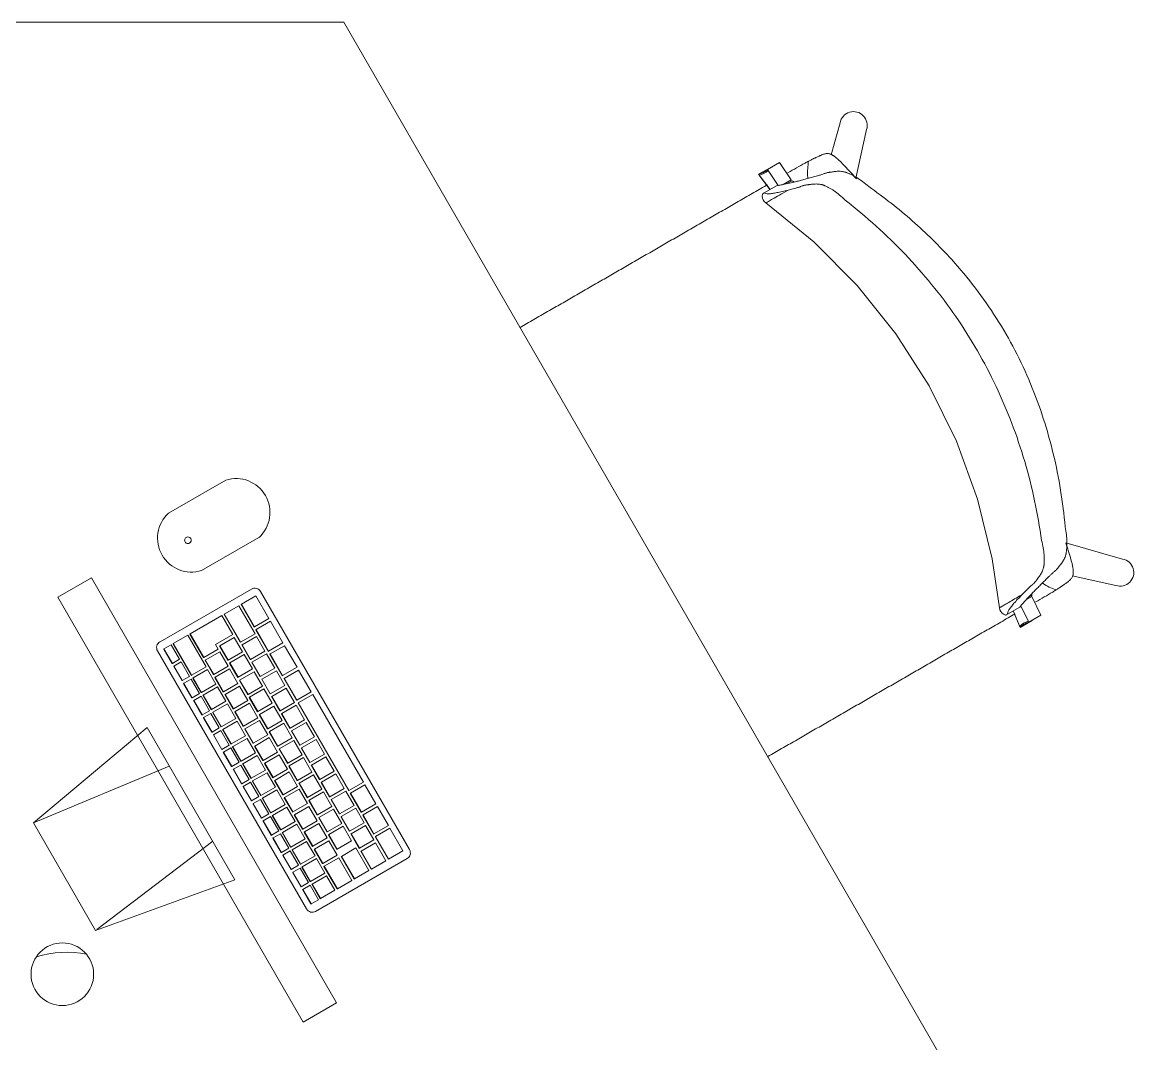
# Model space of a CAD drawing. Header units: millimetres. Extents: x 155927 to 295199, y -4084 to 97293.
# Drawn here: x 176494 to 177559, y 17883 to 18862 of the extents above; entities that cross this region are included whole.
import ezdxf

# ---------------------------------------------------------------- set-up
doc = ezdxf.new("R2010")
doc.units = ezdxf.units.MM
doc.header["$MEASUREMENT"] = 0
doc.layers.add('A-GENM', color=8, linetype='CONTINUOUS', lineweight=9)
doc.layers.add('I-FURN', color=8, linetype='CONTINUOUS', lineweight=9)

msp = doc.modelspace()

# ---------------------------------------------------------------- linework, layer by layer
at = {"layer": 'A-GENM'}
for p, q in [((176688.9, 18423.4), (176633.9, 18391.6)), ((176665.6, 18336.6), (176720.6, 18368.4)), ((176713.4, 18319), (176625.8, 18268.4)), ((176717.6, 18312.4), (176703.8, 18304.4)), ((176730.1, 18290.7), (176717.6, 18312.4)), ((176864.8, 18069.4), (176722.1, 18316.7)), ((176701.3, 18302.9), (176687.4, 18294.9)), ((176716.8, 18276.1), (176701.3, 18302.9)), ((176703.6, 18304.3), (176703.8, 18304.4)), ((176716.1, 18282.6), (176703.6, 18304.3)), ((176703.8, 18304.4), (176716.3, 18282.8)), ((176684.9, 18293.5), (176654.7, 18276)), ((176695.4, 18275.3), (176684.9, 18293.5)), ((176687.2, 18294.8), (176687.4, 18294.9)), ((176702.7, 18268), (176687.2, 18294.8)), ((176687.4, 18294.9), (176702.9, 18268.1)), ((176716.3, 18282.8), (176730.1, 18290.7)), ((176731.6, 18288.1), (176717.8, 18280.2)), ((176743.6, 18267.3), (176731.6, 18288.1)), ((176654.4, 18275.9), (176654.7, 18276)), ((176667.4, 18253.4), (176654.4, 18275.9)), ((176654.7, 18276), (176667.7, 18253.5)), ((176702.9, 18268.1), (176716.8, 18276.1)), ((176716.1, 18282.6), (176716.3, 18282.8)), ((176717.6, 18280), (176717.8, 18280.2)), ((176729.6, 18259.2), (176717.6, 18280)), ((176717.8, 18280.2), (176729.8, 18259.4)), ((176636.6, 18265.6), (176629.6, 18261.6)), ((176644.6, 18251.7), (176636.6, 18265.6)), ((176638.3, 18266.6), (176638.5, 18266.7)), ((176655.8, 18236.2), (176638.3, 18266.6)), ((176652.6, 18274.8), (176638.5, 18266.7)), ((176638.5, 18266.7), (176656, 18236.4)), ((176670.1, 18244.5), (176652.6, 18274.8)), ((176679, 18265.8), (176695.4, 18275.3)), ((176681.5, 18261.5), (176679, 18265.8)), ((176696.9, 18272.7), (176683.1, 18264.7)), ((176704.9, 18258.8), (176696.9, 18272.7)), ((176702.7, 18268), (176702.9, 18268.1)), ((176704.2, 18265.4), (176704.4, 18265.5)), ((176712.2, 18251.5), (176704.2, 18265.4)), ((176718.3, 18273.5), (176704.4, 18265.5)), ((176704.4, 18265.5), (176712.4, 18251.6)), ((176726.3, 18259.6), (176718.3, 18273.5)), ((176729.8, 18259.4), (176743.6, 18267.3)), ((176623.5, 18259.8), (176766.2, 18012.5)), ((176629.4, 18261.4), (176629.6, 18261.6)), ((176637.4, 18247.6), (176629.4, 18261.4)), ((176629.6, 18261.6), (176637.6, 18247.7)), ((176667.7, 18253.5), (176681.5, 18261.5)), ((176683, 18258.9), (176669.2, 18250.9)), ((176682.8, 18264.6), (176683.1, 18264.7)), ((176690.8, 18250.7), (176682.8, 18264.6)), ((176691, 18245), (176683, 18258.9)), ((176683.1, 18264.7), (176691.1, 18250.8)), ((176691.1, 18250.8), (176704.9, 18258.8)), ((176706.4, 18256.2), (176692.6, 18248.2)), ((176714.4, 18242.4), (176706.4, 18256.2)), ((176712.4, 18251.6), (176726.3, 18259.6)), ((176727.8, 18257), (176713.9, 18249)), ((176735.8, 18243.2), (176727.8, 18257)), ((176729.6, 18259.2), (176729.8, 18259.4)), ((176731.1, 18256.6), (176731.3, 18256.8)), ((176743.1, 18235.9), (176731.1, 18256.6)), ((176745.1, 18264.7), (176731.3, 18256.8)), ((176731.3, 18256.8), (176743.3, 18236)), ((176757.1, 18244), (176745.1, 18264.7)), ((176637.4, 18247.6), (176637.6, 18247.7)), ((176637.6, 18247.7), (176644.6, 18251.7)), ((176638.9, 18245), (176639.1, 18245.1)), ((176646.9, 18231.1), (176638.9, 18245)), ((176646.1, 18249.1), (176639.1, 18245.1)), ((176639.1, 18245.1), (176647.1, 18231.3)), ((176654.1, 18235.3), (176646.1, 18249.1)), ((176656, 18236.4), (176670.1, 18244.5)), ((176667.4, 18253.4), (176667.7, 18253.5)), ((176668.9, 18250.8), (176669.2, 18250.9)), ((176676.9, 18236.9), (176668.9, 18250.8)), ((176669.2, 18250.9), (176677.2, 18237)), ((176677.2, 18237), (176691, 18245)), ((176690.8, 18250.7), (176691.1, 18250.8)), ((176692.3, 18248.1), (176692.6, 18248.2)), ((176700.3, 18234.2), (176692.3, 18248.1)), ((176692.6, 18248.2), (176700.6, 18234.4)), ((176712.2, 18251.5), (176712.4, 18251.6)), ((176713.7, 18248.9), (176713.9, 18249)), ((176721.7, 18235.1), (176713.7, 18248.9)), ((176713.9, 18249), (176721.9, 18235.2)), ((176743.3, 18236), (176757.1, 18244)), ((176647.1, 18231.3), (176654.1, 18235.3)), ((176655.8, 18236.2), (176656, 18236.4)), ((176657.3, 18233.6), (176657.5, 18233.8)), ((176665.3, 18219.8), (176657.3, 18233.6)), ((176671.3, 18241.8), (176657.5, 18233.8)), ((176657.5, 18233.8), (176665.5, 18219.9)), ((176679.3, 18227.9), (176671.3, 18241.8)), ((176676.9, 18236.9), (176677.2, 18237)), ((176678.4, 18234.3), (176678.7, 18234.4)), ((176686.4, 18220.5), (176678.4, 18234.3)), ((176692.5, 18242.4), (176678.7, 18234.4)), ((176678.7, 18234.4), (176686.7, 18220.6)), ((176700.5, 18228.6), (176692.5, 18242.4)), ((176700.3, 18234.2), (176700.6, 18234.4)), ((176700.6, 18234.4), (176714.4, 18242.4)), ((176715.9, 18239.8), (176702.1, 18231.8)), ((176723.9, 18225.9), (176715.9, 18239.8)), ((176721.7, 18235.1), (176721.9, 18235.2)), ((176721.9, 18235.2), (176735.8, 18243.2)), ((176737.3, 18240.6), (176723.4, 18232.6)), ((176745.3, 18226.7), (176737.3, 18240.6)), ((176743.1, 18235.9), (176743.3, 18236)), ((176744.6, 18233.3), (176744.8, 18233.4)), ((176756.6, 18212.5), (176744.6, 18233.3)), ((176758.6, 18241.4), (176744.8, 18233.4)), ((176744.8, 18233.4), (176756.8, 18212.6)), ((176770.6, 18220.6), (176758.6, 18241.4)), ((176646.9, 18231.1), (176647.1, 18231.3)), ((176648.4, 18228.5), (176648.6, 18228.7)), ((176656.4, 18214.7), (176648.4, 18228.5)), ((176655.6, 18232.7), (176648.6, 18228.7)), ((176648.6, 18228.7), (176656.6, 18214.8)), ((176663.6, 18218.8), (176655.6, 18232.7)), ((176665.5, 18219.9), (176679.3, 18227.9)), ((176680.8, 18225.3), (176667, 18217.3)), ((176688.8, 18211.5), (176680.8, 18225.3)), ((176686.7, 18220.6), (176700.5, 18228.6)), ((176702, 18226), (176688.2, 18218)), ((176701.8, 18231.6), (176702.1, 18231.8)), ((176709.8, 18217.8), (176701.8, 18231.6)), ((176710, 18212.1), (176702, 18226)), ((176702.1, 18231.8), (176710.1, 18217.9)), ((176710.1, 18217.9), (176723.9, 18225.9)), ((176725.4, 18223.3), (176711.6, 18215.3)), ((176723.2, 18232.5), (176723.4, 18232.6)), ((176731.2, 18218.6), (176723.2, 18232.5)), ((176723.4, 18232.6), (176731.4, 18218.7)), ((176733.4, 18209.5), (176725.4, 18223.3)), ((176731.4, 18218.7), (176745.3, 18226.7)), ((176746.8, 18224.1), (176732.9, 18216.1)), ((176754.8, 18210.3), (176746.8, 18224.1)), ((176656.4, 18214.7), (176656.6, 18214.8)), ((176656.6, 18214.8), (176663.6, 18218.8)), ((176657.9, 18212.1), (176658.1, 18212.2)), ((176665.9, 18198.2), (176657.9, 18212.1)), ((176665.1, 18216.2), (176658.1, 18212.2)), ((176658.1, 18212.2), (176666.1, 18198.4)), ((176673.1, 18202.3), (176665.1, 18216.2)), ((176665.3, 18219.8), (176665.5, 18219.9)), ((176666.8, 18217.2), (176667, 18217.3)), ((176674.8, 18203.3), (176666.8, 18217.2)), ((176667, 18217.3), (176675, 18203.5)), ((176686.4, 18220.5), (176686.7, 18220.6)), ((176687.9, 18217.9), (176688.2, 18218)), ((176695.9, 18204), (176687.9, 18217.9)), ((176688.2, 18218), (176696.2, 18204.1)), ((176696.2, 18204.1), (176710, 18212.1)), ((176709.8, 18217.8), (176710.1, 18217.9)), ((176711.3, 18215.2), (176711.6, 18215.3)), ((176719.3, 18201.3), (176711.3, 18215.2)), ((176711.6, 18215.3), (176719.6, 18201.5)), ((176731.2, 18218.6), (176731.4, 18218.7)), ((176732.7, 18216), (176732.9, 18216.1)), ((176740.7, 18202.1), (176732.7, 18216)), ((176732.9, 18216.1), (176740.9, 18202.3)), ((176756.6, 18212.5), (176756.8, 18212.6)), ((176756.8, 18212.6), (176770.6, 18220.6)), ((176772.1, 18218), (176758.3, 18210)), ((176820.6, 18134), (176772.1, 18218)), ((176666.1, 18198.4), (176673.1, 18202.3)), ((176674.8, 18203.3), (176675, 18203.5)), ((176675, 18203.5), (176688.8, 18211.5)), ((176690.3, 18208.9), (176676.5, 18200.9)), ((176698.3, 18195), (176690.3, 18208.9)), ((176695.9, 18204), (176696.2, 18204.1)), ((176697.4, 18201.4), (176697.7, 18201.5)), ((176705.4, 18187.5), (176697.4, 18201.4)), ((176711.5, 18209.5), (176697.7, 18201.5)), ((176697.7, 18201.5), (176705.7, 18187.7)), ((176719.5, 18195.7), (176711.5, 18209.5)), ((176719.3, 18201.3), (176719.6, 18201.5)), ((176719.6, 18201.5), (176733.4, 18209.5)), ((176734.9, 18206.9), (176721.1, 18198.9)), ((176742.9, 18193), (176734.9, 18206.9)), ((176740.7, 18202.1), (176740.9, 18202.3)), ((176740.9, 18202.3), (176754.8, 18210.3)), ((176756.3, 18207.7), (176742.4, 18199.7)), ((176764.3, 18193.8), (176756.3, 18207.7)), ((176758.1, 18209.9), (176758.3, 18210)), ((176806.6, 18125.9), (176758.1, 18209.9)), ((176758.3, 18210), (176806.8, 18126)), ((176665.9, 18198.2), (176666.1, 18198.4)), ((176667.4, 18195.6), (176667.6, 18195.8)), ((176675.4, 18181.8), (176667.4, 18195.6)), ((176674.6, 18199.7), (176667.6, 18195.8)), ((176667.6, 18195.8), (176675.6, 18181.9)), ((176682.6, 18185.9), (176674.6, 18199.7)), ((176676.3, 18200.7), (176676.5, 18200.9)), ((176684.3, 18186.9), (176676.3, 18200.7)), ((176676.5, 18200.9), (176684.5, 18187)), ((176684.5, 18187), (176698.3, 18195)), ((176699.8, 18192.4), (176686, 18184.4)), ((176707.8, 18178.5), (176699.8, 18192.4)), ((176705.7, 18187.7), (176719.5, 18195.7)), ((176721, 18193.1), (176707.2, 18185.1)), ((176720.8, 18198.7), (176721.1, 18198.9)), ((176728.8, 18184.9), (176720.8, 18198.7)), ((176729, 18179.2), (176721, 18193.1)), ((176721.1, 18198.9), (176729.1, 18185)), ((176729.1, 18185), (176742.9, 18193)), ((176744.4, 18190.4), (176730.6, 18182.4)), ((176742.2, 18199.5), (176742.4, 18199.7)), ((176750.2, 18185.7), (176742.2, 18199.5)), ((176742.4, 18199.7), (176750.4, 18185.8)), ((176752.4, 18176.5), (176744.4, 18190.4)), ((176750.4, 18185.8), (176764.3, 18193.8)), ((176765.8, 18191.2), (176751.9, 18183.2)), ((176773.8, 18177.4), (176765.8, 18191.2)), ((176675.4, 18181.8), (176675.6, 18181.9)), ((176675.6, 18181.9), (176682.6, 18185.9)), ((176684.1, 18183.3), (176677.1, 18179.3)), ((176692.1, 18169.4), (176684.1, 18183.3)), ((176684.3, 18186.9), (176684.5, 18187)), ((176685.8, 18184.3), (176686, 18184.4)), ((176693.8, 18170.4), (176685.8, 18184.3)), ((176686, 18184.4), (176694, 18170.6)), ((176705.4, 18187.5), (176705.7, 18187.7)), ((176706.9, 18184.9), (176707.2, 18185.1)), ((176714.9, 18171.1), (176706.9, 18184.9)), ((176707.2, 18185.1), (176715.2, 18171.2)), ((176728.8, 18184.9), (176729.1, 18185)), ((176730.3, 18182.3), (176730.6, 18182.4)), ((176738.3, 18168.4), (176730.3, 18182.3)), ((176730.6, 18182.4), (176738.6, 18168.6)), ((176750.2, 18185.7), (176750.4, 18185.8)), ((176751.7, 18183.1), (176751.9, 18183.2)), ((176759.7, 18169.2), (176751.7, 18183.1)), ((176751.9, 18183.2), (176759.9, 18169.4)), ((176676.9, 18179.2), (176677.1, 18179.3)), ((176684.9, 18165.3), (176676.9, 18179.2)), ((176677.1, 18179.3), (176685.1, 18165.4)), ((176685.1, 18165.4), (176692.1, 18169.4)), ((176693.8, 18170.4), (176694, 18170.6)), ((176694, 18170.6), (176707.8, 18178.5)), ((176709.3, 18175.9), (176695.5, 18168)), ((176717.3, 18162.1), (176709.3, 18175.9)), ((176714.9, 18171.1), (176715.2, 18171.2)), ((176715.2, 18171.2), (176729, 18179.2)), ((176730.5, 18176.6), (176716.7, 18168.6)), ((176738.5, 18162.8), (176730.5, 18176.6)), ((176738.6, 18168.6), (176752.4, 18176.5)), ((176753.9, 18173.9), (176740.1, 18166)), ((176761.9, 18160.1), (176753.9, 18173.9)), ((176759.7, 18169.2), (176759.9, 18169.4)), ((176759.9, 18169.4), (176773.8, 18177.4)), ((176775.3, 18174.8), (176761.4, 18166.8)), ((176783.3, 18160.9), (176775.3, 18174.8)), ((176684.9, 18165.3), (176685.1, 18165.4)), ((176686.4, 18162.7), (176686.6, 18162.8)), ((176694.4, 18148.9), (176686.4, 18162.7)), ((176693.6, 18166.8), (176686.6, 18162.8)), ((176686.6, 18162.8), (176694.6, 18149)), ((176701.6, 18153), (176693.6, 18166.8)), ((176695.3, 18167.8), (176695.5, 18168)), ((176703.3, 18154), (176695.3, 18167.8)), ((176695.5, 18168), (176703.5, 18154.1)), ((176703.5, 18154.1), (176717.3, 18162.1)), ((176718.8, 18159.5), (176705, 18151.5)), ((176716.4, 18168.5), (176716.7, 18168.6)), ((176724.4, 18154.6), (176716.4, 18168.5)), ((176716.7, 18168.6), (176724.7, 18154.8)), ((176726.8, 18145.6), (176718.8, 18159.5)), ((176724.7, 18154.8), (176738.5, 18162.8)), ((176740, 18160.2), (176726.2, 18152.2)), ((176738.3, 18168.4), (176738.6, 18168.6)), ((176739.8, 18165.8), (176740.1, 18166)), ((176747.8, 18152), (176739.8, 18165.8)), ((176748, 18146.3), (176740, 18160.2)), ((176740.1, 18166), (176748.1, 18152.1)), ((176748.1, 18152.1), (176761.9, 18160.1)), ((176761.2, 18166.6), (176761.4, 18166.8)), ((176769.2, 18152.8), (176761.2, 18166.6)), ((176761.4, 18166.8), (176769.4, 18152.9)), ((176769.4, 18152.9), (176783.3, 18160.9)), ((176694.4, 18148.9), (176694.6, 18149)), ((176694.6, 18149), (176701.6, 18153)), ((176703.1, 18150.4), (176696.1, 18146.4)), ((176711.1, 18136.5), (176703.1, 18150.4)), ((176703.3, 18154), (176703.5, 18154.1)), ((176704.8, 18151.4), (176705, 18151.5)), ((176712.8, 18137.5), (176704.8, 18151.4)), ((176705, 18151.5), (176713, 18137.7)), ((176724.4, 18154.6), (176724.7, 18154.8)), ((176725.9, 18152), (176726.2, 18152.2)), ((176733.9, 18138.2), (176725.9, 18152)), ((176726.2, 18152.2), (176734.2, 18138.3)), ((176747.8, 18152), (176748.1, 18152.1)), ((176749.3, 18149.4), (176749.6, 18149.5)), ((176757.3, 18135.5), (176749.3, 18149.4)), ((176763.4, 18157.5), (176749.6, 18149.5)), ((176749.6, 18149.5), (176757.6, 18135.7)), ((176771.4, 18143.6), (176763.4, 18157.5)), ((176769.2, 18152.8), (176769.4, 18152.9)), ((176770.7, 18150.2), (176770.9, 18150.3)), ((176778.7, 18136.3), (176770.7, 18150.2)), ((176784.8, 18158.3), (176770.9, 18150.3)), ((176770.9, 18150.3), (176778.9, 18136.5)), ((176792.8, 18144.4), (176784.8, 18158.3)), ((176695.9, 18146.3), (176696.1, 18146.4)), ((176703.9, 18132.4), (176695.9, 18146.3)), ((176696.1, 18146.4), (176704.1, 18132.5)), ((176712.8, 18137.5), (176713, 18137.7)), ((176713, 18137.7), (176726.8, 18145.6)), ((176728.3, 18143), (176714.5, 18135.1)), ((176736.3, 18129.2), (176728.3, 18143)), ((176733.9, 18138.2), (176734.2, 18138.3)), ((176734.2, 18138.3), (176748, 18146.3)), ((176749.5, 18143.7), (176735.7, 18135.7)), ((176757.5, 18129.8), (176749.5, 18143.7)), ((176757.6, 18135.7), (176771.4, 18143.6)), ((176772.9, 18141), (176759.1, 18133.1)), ((176780.9, 18127.2), (176772.9, 18141)), ((176778.9, 18136.5), (176792.8, 18144.4)), ((176794.3, 18141.8), (176780.4, 18133.9)), ((176802.3, 18128), (176794.3, 18141.8)), ((176703.9, 18132.4), (176704.1, 18132.5)), ((176704.1, 18132.5), (176711.1, 18136.5)), ((176705.4, 18129.8), (176705.6, 18129.9)), ((176713.4, 18115.9), (176705.4, 18129.8)), ((176712.6, 18133.9), (176705.6, 18129.9)), ((176705.6, 18129.9), (176713.6, 18116.1)), ((176720.6, 18120.1), (176712.6, 18133.9)), ((176714.3, 18134.9), (176714.5, 18135.1)), ((176722.3, 18121.1), (176714.3, 18134.9)), ((176714.5, 18135.1), (176722.5, 18121.2)), ((176722.5, 18121.2), (176736.3, 18129.2)), ((176737.8, 18126.6), (176724, 18118.6)), ((176735.4, 18135.6), (176735.7, 18135.7)), ((176743.4, 18121.7), (176735.4, 18135.6)), ((176735.7, 18135.7), (176743.7, 18121.9)), ((176745.8, 18112.7), (176737.8, 18126.6)), ((176743.7, 18121.9), (176757.5, 18129.8)), ((176759, 18127.2), (176745.2, 18119.3)), ((176757.3, 18135.5), (176757.6, 18135.7)), ((176758.8, 18132.9), (176759.1, 18133.1)), ((176766.8, 18119.1), (176758.8, 18132.9)), ((176767, 18113.4), (176759, 18127.2)), ((176759.1, 18133.1), (176767.1, 18119.2)), ((176767.1, 18119.2), (176780.9, 18127.2)), ((176778.7, 18136.3), (176778.9, 18136.5)), ((176780.2, 18133.7), (176780.4, 18133.9)), ((176788.2, 18119.9), (176780.2, 18133.7)), ((176780.4, 18133.9), (176788.4, 18120)), ((176788.4, 18120), (176802.3, 18128)), ((176806.8, 18126), (176820.6, 18134)), ((176822.1, 18131.4), (176808.3, 18123.4)), ((176832.6, 18113.2), (176822.1, 18131.4)), ((176713.4, 18115.9), (176713.6, 18116.1)), ((176713.6, 18116.1), (176720.6, 18120.1)), ((176722.1, 18117.5), (176715.1, 18113.5)), ((176730.1, 18103.6), (176722.1, 18117.5)), ((176722.3, 18121.1), (176722.5, 18121.2)), ((176723.8, 18118.5), (176724, 18118.6)), ((176731.8, 18104.6), (176723.8, 18118.5)), ((176724, 18118.6), (176732, 18104.7)), ((176743.4, 18121.7), (176743.7, 18121.9)), ((176744.9, 18119.1), (176745.2, 18119.3)), ((176752.9, 18105.3), (176744.9, 18119.1)), ((176745.2, 18119.3), (176753.2, 18105.4)), ((176766.8, 18119.1), (176767.1, 18119.2)), ((176768.3, 18116.5), (176768.6, 18116.6)), ((176776.3, 18102.6), (176768.3, 18116.5)), ((176782.4, 18124.6), (176768.6, 18116.6)), ((176768.6, 18116.6), (176776.6, 18102.7)), ((176790.4, 18110.7), (176782.4, 18124.6)), ((176788.2, 18119.9), (176788.4, 18120)), ((176789.7, 18117.3), (176789.9, 18117.4)), ((176797.7, 18103.4), (176789.7, 18117.3)), ((176803.8, 18125.4), (176789.9, 18117.4)), ((176789.9, 18117.4), (176797.9, 18103.6)), ((176811.8, 18111.5), (176803.8, 18125.4)), ((176806.6, 18125.9), (176806.8, 18126)), ((176808.1, 18123.3), (176808.3, 18123.4)), ((176818.6, 18105.1), (176808.1, 18123.3)), ((176808.3, 18123.4), (176818.8, 18105.2)), ((176714.9, 18113.3), (176715.1, 18113.5)), ((176722.9, 18099.5), (176714.9, 18113.3)), ((176715.1, 18113.5), (176723.1, 18099.6)), ((176732, 18104.7), (176745.8, 18112.7)), ((176747.3, 18110.1), (176733.5, 18102.1)), ((176755.3, 18096.3), (176747.3, 18110.1)), ((176752.9, 18105.3), (176753.2, 18105.4)), ((176753.2, 18105.4), (176767, 18113.4)), ((176768.5, 18110.8), (176754.7, 18102.8)), ((176776.5, 18096.9), (176768.5, 18110.8)), ((176776.6, 18102.7), (176790.4, 18110.7)), ((176791.9, 18108.1), (176778.1, 18100.2)), ((176799.9, 18094.3), (176791.9, 18108.1)), ((176797.9, 18103.6), (176811.8, 18111.5)), ((176813.3, 18108.9), (176799.4, 18101)), ((176821.3, 18095.1), (176813.3, 18108.9)), ((176818.6, 18105.1), (176818.8, 18105.2)), ((176818.8, 18105.2), (176832.6, 18113.2)), ((176834.1, 18110.6), (176820.3, 18102.6)), ((176844.6, 18092.4), (176834.1, 18110.6)), ((176722.9, 18099.5), (176723.1, 18099.6)), ((176723.1, 18099.6), (176730.1, 18103.6)), ((176724.4, 18096.9), (176724.6, 18097)), ((176732.4, 18083), (176724.4, 18096.9)), ((176731.6, 18101), (176724.6, 18097)), ((176724.6, 18097), (176732.6, 18083.2)), ((176739.6, 18087.2), (176731.6, 18101)), ((176731.8, 18104.6), (176732, 18104.7)), ((176733.3, 18102), (176733.5, 18102.1)), ((176741.3, 18088.2), (176733.3, 18102)), ((176733.5, 18102.1), (176741.5, 18088.3)), ((176741.5, 18088.3), (176755.3, 18096.3)), ((176754.4, 18102.7), (176754.7, 18102.8)), ((176762.4, 18088.8), (176754.4, 18102.7)), ((176754.7, 18102.8), (176762.7, 18089)), ((176762.7, 18089), (176776.5, 18096.9)), ((176776.3, 18102.6), (176776.6, 18102.7)), ((176777.8, 18100), (176778.1, 18100.2)), ((176785.8, 18086.2), (176777.8, 18100)), ((176778.1, 18100.2), (176786.1, 18086.3)), ((176797.7, 18103.4), (176797.9, 18103.6)), ((176799.2, 18100.8), (176799.4, 18101)), ((176807.2, 18087), (176799.2, 18100.8)), ((176799.4, 18101), (176807.4, 18087.1)), ((176807.4, 18087.1), (176821.3, 18095.1)), ((176820.1, 18102.5), (176820.3, 18102.6)), ((176830.6, 18084.3), (176820.1, 18102.5)), ((176820.3, 18102.6), (176830.8, 18084.4)), ((176732.6, 18083.2), (176739.6, 18087.2)), ((176741.1, 18084.6), (176734.1, 18080.6)), ((176749.1, 18070.7), (176741.1, 18084.6)), ((176741.3, 18088.2), (176741.5, 18088.3)), ((176742.8, 18085.6), (176743, 18085.7)), ((176750.8, 18071.7), (176742.8, 18085.6)), ((176756.8, 18093.7), (176743, 18085.7)), ((176743, 18085.7), (176751, 18071.8)), ((176764.8, 18079.8), (176756.8, 18093.7)), ((176762.4, 18088.8), (176762.7, 18089)), ((176763.9, 18086.2), (176764.2, 18086.4)), ((176771.9, 18072.4), (176763.9, 18086.2)), ((176778, 18094.3), (176764.2, 18086.4)), ((176764.2, 18086.4), (176772.2, 18072.5)), ((176786, 18080.5), (176778, 18094.3)), ((176785.8, 18086.2), (176786.1, 18086.3)), ((176786.1, 18086.3), (176799.9, 18094.3)), ((176801.4, 18091.7), (176787.6, 18083.7)), ((176809.4, 18077.8), (176801.4, 18091.7)), ((176807.2, 18087), (176807.4, 18087.1)), ((176808.7, 18084.4), (176808.9, 18084.5)), ((176816.7, 18070.5), (176808.7, 18084.4)), ((176822.8, 18092.5), (176808.9, 18084.5)), ((176808.9, 18084.5), (176816.9, 18070.6)), ((176830.8, 18078.6), (176822.8, 18092.5)), ((176830.6, 18084.3), (176830.8, 18084.4)), ((176830.8, 18084.4), (176844.6, 18092.4)), ((176846.1, 18089.8), (176832.3, 18081.8)), ((176858.6, 18068.2), (176846.1, 18089.8)), ((176732.4, 18083), (176732.6, 18083.2)), ((176733.9, 18080.4), (176734.1, 18080.6)), ((176741.9, 18066.6), (176733.9, 18080.4)), ((176734.1, 18080.6), (176742.1, 18066.7)), ((176751, 18071.8), (176764.8, 18079.8)), ((176766.3, 18077.2), (176752.5, 18069.2)), ((176774.3, 18063.4), (176766.3, 18077.2)), ((176772.2, 18072.5), (176786, 18080.5)), ((176787.5, 18077.9), (176773.7, 18069.9)), ((176787.3, 18083.6), (176787.6, 18083.7)), ((176795.3, 18069.7), (176787.3, 18083.6)), ((176795.5, 18064), (176787.5, 18077.9)), ((176787.6, 18083.7), (176795.6, 18069.8)), ((176795.6, 18069.8), (176809.4, 18077.8)), ((176816.9, 18070.6), (176830.8, 18078.6)), ((176832.2, 18076), (176818.4, 18068)), ((176832.1, 18081.7), (176832.3, 18081.8)), ((176844.6, 18060.1), (176832.1, 18081.7)), ((176842.2, 18058.7), (176832.2, 18076)), ((176832.3, 18081.8), (176844.8, 18060.2)), ((176741.9, 18066.6), (176742.1, 18066.7)), ((176742.1, 18066.7), (176749.1, 18070.7)), ((176743.4, 18064), (176743.6, 18064.1)), ((176751.4, 18050.1), (176743.4, 18064)), ((176750.6, 18068.1), (176743.6, 18064.1)), ((176743.6, 18064.1), (176751.6, 18050.3)), ((176758.6, 18054.3), (176750.6, 18068.1)), ((176750.8, 18071.7), (176751, 18071.8)), ((176752.3, 18069.1), (176752.5, 18069.2)), ((176760.3, 18055.2), (176752.3, 18069.1)), ((176752.5, 18069.2), (176760.5, 18055.4)), ((176760.5, 18055.4), (176774.3, 18063.4)), ((176771.9, 18072.4), (176772.2, 18072.5)), ((176773.4, 18069.8), (176773.7, 18069.9)), ((176781.4, 18055.9), (176773.4, 18069.8)), ((176773.7, 18069.9), (176781.7, 18056)), ((176781.7, 18056), (176795.5, 18064)), ((176795.3, 18069.7), (176795.6, 18069.8)), ((176799.3, 18062.8), (176799.6, 18062.9)), ((176811.8, 18041.1), (176799.3, 18062.8)), ((176813.4, 18070.9), (176799.6, 18062.9)), ((176799.6, 18062.9), (176812.1, 18041.3)), ((176825.9, 18049.2), (176813.4, 18070.9)), ((176816.7, 18070.5), (176816.9, 18070.6)), ((176818.2, 18067.9), (176818.4, 18068)), ((176828.2, 18050.6), (176818.2, 18067.9)), ((176818.4, 18068), (176828.4, 18050.7)), ((176844.8, 18060.2), (176858.6, 18068.2)), ((176751.6, 18050.3), (176758.6, 18054.3)), ((176760.3, 18055.2), (176760.5, 18055.4)), ((176761.8, 18052.6), (176762, 18052.8)), ((176769.8, 18038.8), (176761.8, 18052.6)), ((176775.8, 18060.8), (176762, 18052.8)), ((176762, 18052.8), (176770, 18038.9)), ((176774.9, 18010.2), (176862.5, 18060.7)), ((176783.8, 18046.9), (176775.8, 18060.8)), ((176781.4, 18055.9), (176781.7, 18056)), ((176782.9, 18053.3), (176783.2, 18053.4)), ((176795.4, 18031.7), (176782.9, 18053.3)), ((176797, 18061.4), (176783.2, 18053.4)), ((176783.2, 18053.4), (176795.7, 18031.8)), ((176809.5, 18039.8), (176797, 18061.4)), ((176828.4, 18050.7), (176842.2, 18058.7)), ((176844.6, 18060.1), (176844.8, 18060.2)), ((176751.4, 18050.1), (176751.6, 18050.3)), ((176752.9, 18047.5), (176753.1, 18047.7)), ((176760.9, 18033.7), (176752.9, 18047.5)), ((176760.1, 18051.7), (176753.1, 18047.7)), ((176753.1, 18047.7), (176761.1, 18033.8)), ((176768.1, 18037.8), (176760.1, 18051.7)), ((176770, 18038.9), (176783.8, 18046.9)), ((176785.3, 18044.3), (176771.5, 18036.3)), ((176793.3, 18030.5), (176785.3, 18044.3)), ((176811.8, 18041.1), (176812.1, 18041.3)), ((176812.1, 18041.3), (176825.9, 18049.2)), ((176828.2, 18050.6), (176828.4, 18050.7)), ((176760.9, 18033.7), (176761.1, 18033.8)), ((176761.1, 18033.8), (176768.1, 18037.8)), ((176762.4, 18031.1), (176762.6, 18031.2)), ((176770.4, 18017.2), (176762.4, 18031.1)), ((176769.6, 18035.2), (176762.6, 18031.2)), ((176762.6, 18031.2), (176770.6, 18017.4)), ((176777.6, 18021.3), (176769.6, 18035.2)), ((176769.8, 18038.8), (176770, 18038.9)), ((176771.3, 18036.2), (176771.5, 18036.3)), ((176779.3, 18022.3), (176771.3, 18036.2)), ((176771.5, 18036.3), (176779.5, 18022.5)), ((176795.4, 18031.7), (176795.7, 18031.8)), ((176795.7, 18031.8), (176809.5, 18039.8)), ((176770.6, 18017.4), (176777.6, 18021.3)), ((176779.3, 18022.3), (176779.5, 18022.5)), ((176779.5, 18022.5), (176793.3, 18030.5)), ((176770.4, 18017.2), (176770.6, 18017.4))]:
    msp.add_line(p, q, dxfattribs=at)
for centre, radius, start, end in [((176698.6, 18392.3), 32.5, 312.6804, 107.3196), ((176655.9, 18367.7), 32.5, 132.6804, 287.3196), ((176652.5, 18365.7), 3.16, 120, 300), ((176652.5, 18365.7), 3.16, 300, 120), ((176716.6, 18313.5), 6.35, 30, 120), ((176628.9, 18262.9), 6.35, 120, 210), ((176859.3, 18066.2), 6.35, 300, 30), ((176771.7, 18015.7), 6.35, 210, 300)]:
    msp.add_arc(centre, radius, start, end, dxfattribs=at)
at = {"layer": 'I-FURN'}
for p, q in [((176801.8, 18862), (175651.8, 18861.9)), ((177376.8, 17866), (176801.8, 18862)), ((177277.5, 18765.6), (177268.8, 18735)), ((177292.4, 18712.6), (177302.8, 18759.2)), ((177210.9, 18722.9), (177199.3, 18716.3)), ((177207.9, 18720.8), (177219.5, 18727.5)), ((177219.5, 18727.5), (177230.6, 18711)), ((177199.3, 18716.3), (177210.3, 18701.7)), ((177199.8, 18715.4), (177210.1, 18701.6)), ((177218.2, 18705.6), (177207.9, 18720.8)), ((177218.1, 18705.6), (177208.4, 18720)), ((177216.6, 18705.3), (177204.8, 18698.5)), ((177230.6, 18711), (177222.9, 18706.5)), ((177231, 18710.1), (177225.9, 18707.2)), ((177202.8, 18695.3), (177203, 18697.4)), ((177203.2, 18693.1), (177202.8, 18695.3)), ((177203.8, 18691.7), (177203.2, 18693.1)), ((177204.8, 18690.1), (177203.8, 18691.7)), ((177206.2, 18688.8), (177204.8, 18690.1)), ((177206.2, 18688.8), (177252.1, 18651.6)), ((177252.1, 18651.6), (177293.9, 18609.8)), ((177293.9, 18609.8), (177330.8, 18563.6)), ((177330.8, 18563.6), (177362.6, 18513.7)), ((177362.6, 18513.7), (177388.8, 18460.7)), ((177388.8, 18460.7), (177409.1, 18405.2)), ((177409.1, 18405.2), (177423.2, 18347.8)), ((177548.1, 18347.7), (177493.6, 18363.2)), ((177423.2, 18347.8), (177430, 18301)), ((176527.9, 18311.1), (176560, 18329.6)), ((176795, 17922.7), (176560, 18329.6)), ((177499.8, 18331.7), (177541.6, 18322.4)), ((176527.9, 18311.1), (176762.9, 17904.1)), ((177455.9, 18308.9), (177461, 18311.9)), ((177457.9, 18311.2), (177460.5, 18312.7)), ((177461, 18311.9), (177469.7, 18293.9)), ((177430, 18301), (177430.5, 18299.2)), ((177430.5, 18299.2), (177431.4, 18297.5)), ((177431.4, 18297.5), (177432.3, 18296.3)), ((177449.6, 18301.7), (177437.7, 18294.9)), ((177443.1, 18298), (177449.9, 18282.1)), ((177443.1, 18298), (177449.5, 18283)), ((177458.2, 18287.3), (177450.6, 18302.9)), ((177432.3, 18296.3), (177434, 18294.8)), ((177434, 18294.8), (177436, 18293.9)), ((177449.9, 18282.1), (177461.5, 18288.8)), ((177469.7, 18293.9), (177458.2, 18287.3)), ((176504.7, 18095), (176613.4, 18186.3)), ((176613.4, 18186.3), (176697.6, 18040.5)), ((176634.7, 18149.4), (176504.7, 18095)), ((176564.1, 17992), (176504.7, 18095)), ((176676.3, 18077.4), (176565.2, 17992.8)), ((176697.6, 18040.5), (176564.1, 17992)), ((176762.9, 17904.1), (176795, 17922.7))]:
    msp.add_line(p, q, dxfattribs=at)
for centre, radius, start, end in [((177290.3, 18763.2), 13.1, 341.9896, 169.6059), ((177545.7, 18334.8), 13.1, 251.9662, 79.5824), ((176532.2, 17950), 30, 0, 180), ((176536.8, 17866), 105, 79.7385, 106.336), ((176532.2, 17950), 30, 180, 0)]:
    msp.add_arc(centre, radius, start, end, dxfattribs=at)
for centre, start_param, end_param in [((177207.3, 18739.9), 2.819103, 2.902745), ((177195.7, 18733.3), 2.819103, 3.398599), ((177196.2, 18732.4), 2.819103, 3.398599), ((177462.4, 18271.4), 6.026179, 6.605675), ((177462.9, 18270.5), 6.026179, 6.605675)]:
    msp.add_ellipse(centre, major_axis=(-8.7, 15.1), ratio=0.978487, start_param=start_param, end_param=end_param, dxfattribs=at)
for points, knots in [([(177247.2, 18728.9), (177248.2, 18729.3), (177249.7, 18730.1), (177251.4, 18731), (177252.4, 18731.5), (177253.1, 18731.8), (177253.9, 18732.2), (177254.8, 18732.6), (177255.9, 18733.1), (177257, 18733.7), (177257.8, 18734), (177258.3, 18734.2), (177258.6, 18734.4), (177259, 18734.5), (177259.5, 18734.7), (177260.3, 18735.1), (177261.5, 18735.5), (177262.8, 18735.9), (177264.1, 18736.1), (177265.4, 18736.2), (177266.9, 18736), (177268.2, 18735.6), (177269.2, 18735.2), (177269.9, 18734.8), (177270.6, 18734.4), (177271.5, 18733.8), (177272.7, 18732.9), (177274.1, 18731.8), (177275.5, 18730.6), (177276.8, 18729.3), (177278, 18728.2), (177279.2, 18727), (177280.4, 18725.8), (177281.7, 18724.5), (177283.4, 18722.6), (177286.5, 18719.3), (177289.1, 18716.4), (177290.7, 18714.7)], [0, 0, 0, 0, 0.0625, 0.09375, 0.109375, 0.125, 0.140625, 0.15625, 0.1875, 0.21875, 0.234375, 0.242188, 0.25, 0.257812, 0.265625, 0.28125, 0.3125, 0.34375, 0.375, 0.40625, 0.4375, 0.46875, 0.484375, 0.5, 0.515625, 0.53125, 0.5625, 0.59375, 0.625, 0.65625, 0.6875, 0.71875, 0.75, 0.78125, 0.8125, 0.875, 1, 1, 1, 1]), ([(177247.2, 18728.9), (177246.8, 18726.4), (177246.2, 18721.7), (177246.1, 18716.2), (177246.4, 18713.1), (177246.4, 18712.2)], [0, 0, 0, 0, 0.02777778, 0.05555556, 0.06696683, 0.06696683, 0.06696683, 0.06696683]), ([(177224, 18706.8), (177225.9, 18707.1), (177229.3, 18707.8), (177234.3, 18709.1), (177238.4, 18710.1), (177242.7, 18711.3), (177247.2, 18712.5), (177251.2, 18713.6), (177254.5, 18714.5), (177256.7, 18715.1), (177258.4, 18715.6), (177260, 18716.2), (177261.6, 18716.8), (177263.3, 18717.3), (177264.6, 18717.7), (177265.8, 18718), (177266.7, 18718.1), (177267.2, 18718.2), (177267.6, 18718.3), (177268, 18718.3), (177268.6, 18718.4), (177269.6, 18718.5), (177271, 18718.7), (177272.7, 18719), (177274.6, 18719.2), (177276.5, 18719.2), (177278.6, 18719.1), (177280.4, 18718.8), (177281.7, 18718.5), (177282.5, 18718.3), (177283.1, 18718.1), (177283.7, 18717.9), (177284.5, 18717.6), (177285.9, 18717), (177288, 18716), (177290.6, 18714.7), (177294.2, 18712.6), (177298.9, 18709.4), (177302.9, 18706.2), (177304.9, 18704.5)], [0, 0, 0, 0, 0.142857, 0.214286, 0.285714, 0.357143, 0.428571, 0.5, 0.535714, 0.571429, 0.589286, 0.607143, 0.642857, 0.660714, 0.678571, 0.696429, 0.705357, 0.709821, 0.714286, 0.71875, 0.723214, 0.732143, 0.75, 0.767857, 0.785714, 0.803571, 0.821429, 0.839286, 0.848214, 0.852679, 0.857143, 0.861607, 0.866071, 0.875, 0.892857, 0.910714, 0.928571, 0.964286, 1, 1, 1, 1]), ([(176970.4, 18569.3), (176970.5, 18569.3), (176975, 18571.9), (176983.9, 18577.1), (176997.2, 18584.8), (177010.3, 18592.3), (177021.2, 18598.6), (177029.9, 18603.6), (177036.6, 18607.5), (177043.2, 18611.3), (177051.8, 18616.3), (177062.6, 18622.5), (177073.2, 18628.6), (177081.9, 18633.6), (177088.4, 18637.4), (177095, 18641.2), (177103.6, 18646.2), (177114.4, 18652.4), (177125.2, 18658.7), (177133.9, 18663.7), (177140.6, 18667.5), (177147.2, 18671.4), (177156, 18676.4), (177166.8, 18682.7), (177179.8, 18690.2), (177193.2, 18697.9), (177202.5, 18703.3), (177207.3, 18706.1), (177207.7, 18706.3)], [-0.751114, -0.751114, -0.751114, -0.751114, -0.75, -0.7142857, -0.6785714, -0.6428571, -0.6071429, -0.5892857, -0.5714286, -0.5535714, -0.5357143, -0.5, -0.4642857, -0.4464286, -0.4285714, -0.4107143, -0.3928571, -0.3571429, -0.3214286, -0.3035714, -0.2857143, -0.2678571, -0.25, -0.2142857, -0.1785714, -0.1428571, -0.1071429, -0.103964, -0.103964, -0.103964, -0.103964]), ([(177282.3, 18691.5), (177280.5, 18693.3), (177276.8, 18696.5), (177272.5, 18699.9), (177269.1, 18702.1), (177266.7, 18703.5), (177264.7, 18704.5), (177263.3, 18705.1), (177262.5, 18705.4), (177262, 18705.7), (177261.4, 18705.9), (177260.7, 18706.1), (177259.4, 18706.5), (177257.6, 18706.8), (177255.5, 18707), (177253.5, 18707), (177251.6, 18706.9), (177249.9, 18706.7), (177248.5, 18706.5), (177247.5, 18706.4), (177247, 18706.3), (177246.6, 18706.3), (177246.2, 18706.3), (177245.7, 18706.2), (177244.9, 18706.1), (177243.9, 18705.9), (177242.7, 18705.6), (177241.2, 18705.1), (177239.9, 18704.6), (177238.5, 18704.1), (177237.3, 18703.7), (177236.1, 18703.4), (177234.5, 18703), (177231.7, 18702.2), (177229.3, 18701.6), (177227.8, 18701.2)], [0, 0, 0, 0, 0.0625, 0.125, 0.15625, 0.1875, 0.21875, 0.234375, 0.242188, 0.25, 0.257812, 0.265625, 0.28125, 0.3125, 0.34375, 0.375, 0.40625, 0.4375, 0.46875, 0.484375, 0.492188, 0.5, 0.507812, 0.515625, 0.53125, 0.5625, 0.59375, 0.625, 0.6875, 0.71875, 0.75, 0.78125, 0.8125, 0.875, 1, 1, 1, 1]), ([(177233.6, 18708.9), (177233.1, 18709.2), (177232.2, 18709.6), (177231.4, 18709.9), (177231, 18710.1)], [-0.5281276, -0.5281276, -0.5281276, -0.5281276, -0.3333333, -0.1189454, -0.1189454, -0.1189454, -0.1189454]), ([(177304.9, 18704.5), (177319.4, 18694.3), (177347.2, 18672.5), (177389.4, 18631.1), (177429, 18579.4), (177461.7, 18516.4), (177479.8, 18460.1), (177489.1, 18413.8), (177492, 18390.4), (177493, 18378.6)], [-1, -1, -1, -1, -0.863636, -0.727273, -0.545455, -0.363636, -0.181818, -0.090909, 0, 0, 0, 0]), ([(177206.2, 18688.8), (177206.2, 18688.8), (177206.3, 18688.8), (177206.7, 18689.1), (177207.5, 18689.5), (177209.2, 18690.5), (177212.6, 18692.5), (177218.9, 18696.1), (177224.5, 18699.4), (177227.8, 18701.2)], [0.3374293, 0.3374293, 0.3374293, 0.3374293, 0.3888889, 0.4444444, 0.5138889, 0.5833333, 0.7222222, 0.8611111, 1, 1, 1, 1]), ([(177470.5, 18365.6), (177468.7, 18378.4), (177464.2, 18403.7), (177451.6, 18453.7), (177428.7, 18514), (177390, 18581.1), (177349.2, 18631.1), (177312.2, 18667), (177292.5, 18683.5), (177282.3, 18691.5)], [-1, -1, -1, -1, -0.9, -0.8, -0.6, -0.4, -0.2, -0.1, 0, 0, 0, 0]), ([(177493, 18378.6), (177493.5, 18376), (177494.3, 18371), (177494.7, 18365.3), (177494.7, 18361.2), (177494.6, 18358.2), (177494.4, 18355.9), (177494.1, 18354.4), (177494, 18353.6), (177493.9, 18353), (177493.8, 18352.3), (177493.6, 18351.6), (177493.2, 18350.2), (177492.5, 18348.5), (177491.6, 18346.7), (177490.6, 18345), (177489.5, 18343.5), (177488.4, 18342.1), (177487.5, 18341), (177486.9, 18340.2), (177486.6, 18339.8), (177486.3, 18339.5), (177486.1, 18339.1), (177485.7, 18338.7), (177485.2, 18338), (177484.3, 18337.1), (177483.3, 18336.2), (177482, 18335), (177480.7, 18333.9), (177479.4, 18332.8), (177478.4, 18331.9), (177477.5, 18331), (177476.2, 18329.7), (177474, 18327.6), (177471.1, 18324.6), (177467.8, 18321.4), (177464.7, 18318.2), (177461.7, 18315.2), (177459, 18312.4), (177456.6, 18309.8), (177455.2, 18308.2), (177454.5, 18307.4)], [0, 0, 0, 0, 0.035714, 0.071429, 0.089286, 0.107143, 0.125, 0.133929, 0.138393, 0.142857, 0.147321, 0.151786, 0.160714, 0.178571, 0.196429, 0.214286, 0.232143, 0.25, 0.267857, 0.276786, 0.28125, 0.285714, 0.290179, 0.294643, 0.303571, 0.321429, 0.339286, 0.357143, 0.392857, 0.410714, 0.428571, 0.446429, 0.464286, 0.5, 0.571429, 0.642857, 0.714286, 0.785714, 0.857143, 0.928571, 1, 1, 1, 1]), ([(177451.6, 18313.5), (177452.8, 18314.6), (177454.5, 18316.4), (177456.5, 18318.4), (177457.7, 18319.6), (177458.6, 18320.5), (177459.4, 18321.3), (177460.6, 18322.3), (177461.7, 18323.2), (177462.9, 18324.2), (177463.7, 18325.1), (177464.4, 18325.9), (177464.9, 18326.5), (177465.2, 18326.9), (177465.5, 18327.3), (177465.7, 18327.6), (177466, 18328), (177466.5, 18328.8), (177467.4, 18329.9), (177468.5, 18331.3), (177469.5, 18332.9), (177470.5, 18334.6), (177471.4, 18336.5), (177472, 18338.2), (177472.3, 18339.5), (177472.5, 18340.3), (177472.6, 18340.9), (177472.7, 18341.5), (177472.8, 18342.3), (177472.9, 18343.8), (177473, 18346), (177473, 18348.9), (177472.8, 18352.9), (177472.1, 18358.3), (177471.1, 18363.1), (177470.5, 18365.6)], [0, 0, 0, 0, 0.125, 0.1875, 0.21875, 0.25, 0.28125, 0.3125, 0.375, 0.40625, 0.4375, 0.46875, 0.484375, 0.492188, 0.5, 0.507812, 0.515625, 0.53125, 0.5625, 0.59375, 0.625, 0.65625, 0.6875, 0.71875, 0.734375, 0.742188, 0.75, 0.757812, 0.765625, 0.78125, 0.8125, 0.84375, 0.875, 0.9375, 1, 1, 1, 1]), ([(177493.8, 18362.9), (177494.5, 18360.6), (177495.7, 18357), (177497, 18352.6), (177497.8, 18350.2), (177498.3, 18348.4), (177498.7, 18346.7), (177499.2, 18345.2), (177499.6, 18343.5), (177500, 18341.8), (177500.3, 18339.9), (177500.6, 18338.2), (177500.8, 18336.7), (177500.8, 18335.6), (177500.8, 18334.8), (177500.8, 18334), (177500.7, 18332.9), (177500.4, 18331.6), (177499.8, 18330.3), (177499, 18329.1), (177498.2, 18328.1), (177497.2, 18327.2), (177496.3, 18326.4), (177495.6, 18325.8), (177495.2, 18325.5), (177494.8, 18325.3), (177494.5, 18325), (177494.1, 18324.7), (177493.4, 18324.2), (177492.4, 18323.5), (177491.4, 18322.8), (177490.5, 18322.2), (177489.9, 18321.8), (177489.2, 18321.3), (177488.3, 18320.7), (177486.6, 18319.6), (177485.2, 18318.7), (177484.3, 18318.1)], [0, 0, 0, 0, 0.125, 0.1875, 0.21875, 0.25, 0.28125, 0.3125, 0.34375, 0.375, 0.40625, 0.4375, 0.46875, 0.484375, 0.5, 0.515625, 0.53125, 0.5625, 0.59375, 0.625, 0.65625, 0.6875, 0.71875, 0.734375, 0.742188, 0.75, 0.757812, 0.765625, 0.78125, 0.8125, 0.84375, 0.859375, 0.875, 0.890625, 0.90625, 0.9375, 1, 1, 1, 1]), ([(177471.6, 18324.4), (177471.7, 18324.3), (177473.6, 18323.1), (177477.7, 18320.8), (177482, 18319), (177484.3, 18318.1)], [0.94354138, 0.94354138, 0.94354138, 0.94354138, 0.94444444, 0.97222222, 1, 1, 1, 1]), ([(177451.6, 18313.5), (177449, 18312), (177444.4, 18309.3), (177438.9, 18306.1), (177434.7, 18303.7), (177432.5, 18302.4), (177431.2, 18301.7), (177430.6, 18301.3), (177430.2, 18301.1), (177430, 18301), (177430, 18301)], [0, 0, 0, 0, 0.1111111, 0.2222222, 0.3333333, 0.4444444, 0.5, 0.5555556, 0.6111111, 0.6625707, 0.6625707, 0.6625707, 0.6625707]), ([(177460.9, 18311.8), (177461, 18312.3), (177461.1, 18313.2), (177461.2, 18314.1), (177461.2, 18314.6)], [-0.8741323, -0.8741323, -0.8741323, -0.8741323, -0.6666667, -0.4718724, -0.4718724, -0.4718724, -0.4718724]), ([(177445.1, 18295.2), (177444.5, 18294.9), (177441.7, 18293.3), (177436.6, 18290.3), (177429.8, 18286.4), (177423.1, 18282.6), (177414.4, 18277.5), (177403.7, 18271.3), (177393.1, 18265.2), (177384.5, 18260.3), (177377.9, 18256.5), (177371.3, 18252.7), (177362.7, 18247.6), (177351.9, 18241.4), (177339, 18234), (177325.9, 18226.4), (177312.7, 18218.8), (177299.8, 18211.3), (177288.9, 18205.1), (177280.2, 18200.1), (177273.6, 18196.2), (177267, 18192.4), (177258.3, 18187.4), (177247.5, 18181.2), (177236.7, 18174.9), (177228, 18169.9), (177221.4, 18166.1), (177214.8, 18162.3), (177210.3, 18159.7), (177207.9, 18158.3), (177207.8, 18158.2)], [-0.8977274, -0.8977274, -0.8977274, -0.8977274, -0.8928571, -0.875, -0.8571429, -0.8392857, -0.8214286, -0.7857143, -0.75, -0.7321429, -0.7142857, -0.6964286, -0.6785714, -0.6428571, -0.6071429, -0.5714286, -0.5357143, -0.5, -0.4642857, -0.4464286, -0.4285714, -0.4107143, -0.3928571, -0.3571429, -0.3214286, -0.3035714, -0.2857143, -0.2678571, -0.25, -0.2485148, -0.2485148, -0.2485148, -0.2485148])]:
    msp.add_open_spline(points, degree=3, knots=knots, dxfattribs=at)
for points in [[(177227.4, 18717.7), (177233, 18720.9), (177238.5, 18724.1), (177243.8, 18727.1)], [(177243.8, 18727.1), (177244.3, 18727.4), (177245.5, 18728), (177246.6, 18728.6), (177247.2, 18728.9)], [(177293.1, 18711.9), (177292.3, 18712.8), (177291.5, 18713.7), (177290.7, 18714.7)], [(177290.7, 18714.7), (177291.5, 18713.8), (177292.3, 18712.8), (177293.1, 18711.9)], [(177216.6, 18705.3), (177217.7, 18705.5), (177220.1, 18705.9), (177222.6, 18706.4), (177224, 18706.8)], [(177204.8, 18698.5), (177204.3, 18698.2), (177203.6, 18697.8), (177203, 18697.5), (177202.9, 18697.4), (177203.3, 18697.6), (177203.6, 18697.8)], [(177227.8, 18701.2), (177225.7, 18700.7), (177221.9, 18699.7), (177216.8, 18698.7), (177212.4, 18697.9), (177208.8, 18697.5), (177206.2, 18697.8), (177205.1, 18698.2), (177204.8, 18698.5)], [(177484.3, 18318.1), (177483.8, 18317.8), (177482.7, 18317.1), (177481.6, 18316.4), (177481.1, 18316)], [(177437.7, 18294.9), (177437.7, 18295.4), (177437.9, 18296.5), (177439, 18298.9), (177441, 18301.8), (177443.9, 18305.2), (177447.4, 18309.1), (177450.2, 18312), (177451.6, 18313.5)], [(177481.1, 18316), (177475.8, 18313), (177470.3, 18309.8), (177464.7, 18306.6)], [(177454.5, 18307.4), (177453.6, 18306.4), (177451.9, 18304.4), (177450.3, 18302.6), (177449.6, 18301.7)], [(177436.6, 18294.3), (177436.3, 18294.1), (177435.9, 18293.8), (177436, 18293.9), (177436.6, 18294.2), (177437.3, 18294.6), (177437.7, 18294.9)]]:
    msp.add_open_spline(points, degree=3, dxfattribs=at)

doc.saveas('drawing.dxf')
